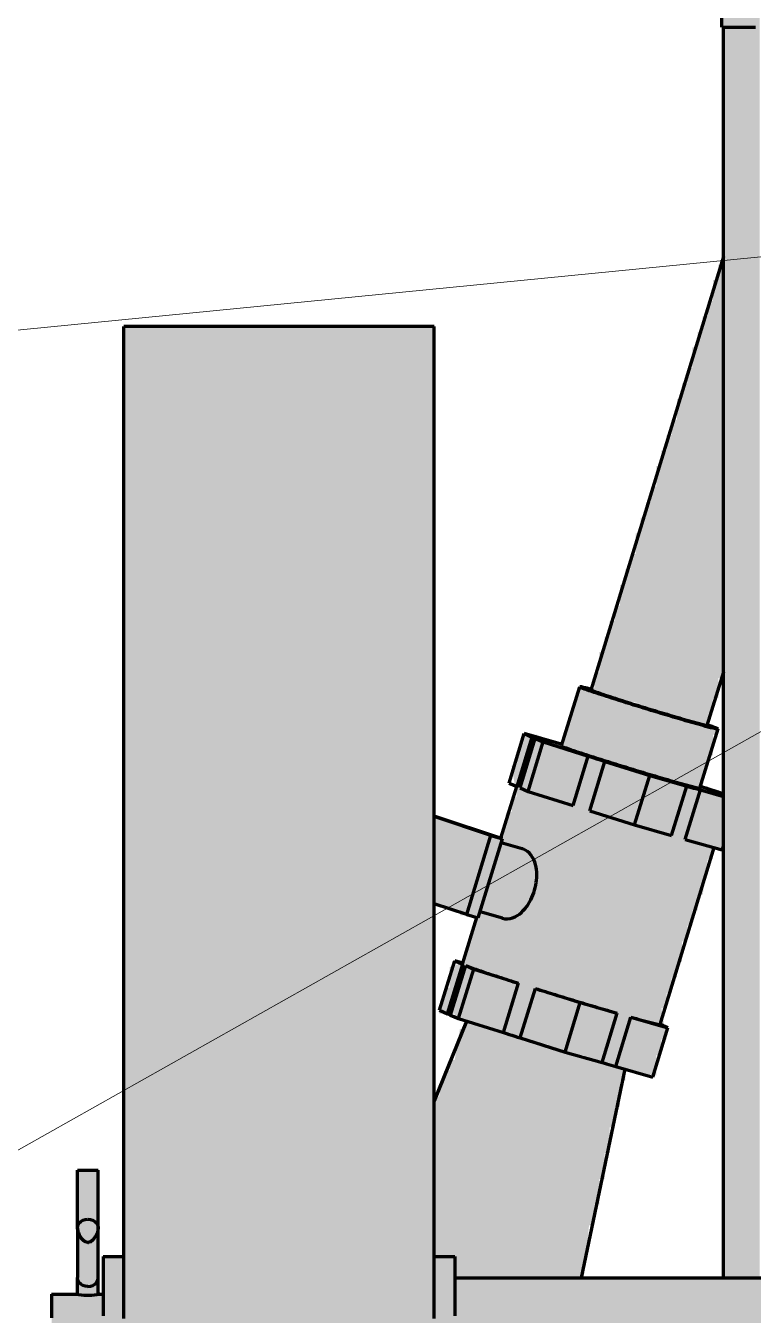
# Model space of a CAD drawing. Header units: millimetres. Extents: x 0 to 2382, y 0 to 420.
# Drawn here: x 2145 to 2159.08, y 249.86 to 274.82 of the extents above; entities that cross this region are included whole.
import ezdxf

# ---------------------------------------------------------------- set-up
doc = ezdxf.new("R2010")
doc.units = ezdxf.units.MM
for name, color, linetype, lineweight in [('01-VISIBLE', 7, 'CONTINUOUS', 70), ('08-FINA', 5, 'CONTINUOUS', 18), ('13-GRAFICA', 30, 'CONTINUOUS', 18)]:
    doc.layers.add(name, color=color, linetype=linetype, lineweight=lineweight)

msp = doc.modelspace()

# ---------------------------------------------------------------- hatches: boundary and pattern name
at = {"layer": '13-GRAFICA', "true_color": 0xb21820}
h = msp.add_hatch(color=7, dxfattribs=at)
h.dxf.hatch_style = 1
h.paths.add_polyline_path([(2158.6, 334.5), (2158.6, 296.2), (2158.6, 274.8), (2158.6, 250.6), (2158.5, 250.6), (2158.5, 334.5)])
h = msp.add_hatch(color=7, dxfattribs=at)
h.dxf.hatch_style = 1
h.paths.add_polyline_path([(2159.2, 334.5), (2159.2, 296.2), (2159.2, 274.8), (2159.2, 274.5), (2159.2, 269), (2159.2, 250.6), (2159, 250.6), (2159, 274.8), (2159, 296.2), (2159, 334.5)])
at = {"layer": '13-GRAFICA', "true_color": 0xffffff}
h = msp.add_hatch(color=7, dxfattribs=at)
h.dxf.hatch_style = 1
h.paths.add_polyline_path([(2158.6, 296.2), (2159, 296.2), (2159, 274.8), (2158.6, 274.8)])
at = {"layer": '13-GRAFICA', "true_color": 0xb21820}
h = msp.add_hatch(color=7, dxfattribs=at)
h.dxf.hatch_style = 1
h.paths.add_polyline_path([(2158.6, 250.6), (2158.6, 274.8), (2159, 274.8), (2159, 250.6)])
at = {"layer": '13-GRAFICA', "true_color": 0x202020}
h = msp.add_hatch(color=7, dxfattribs=at)
h.dxf.hatch_style = 1
h.paths.add_polyline_path([(2156, 261.9), (2156, 262.3), (2156.1, 262.3), (2156.1, 262.7), (2156.2, 262.7), (2156.2, 263), (2156.3, 263), (2156.3, 263.3), (2156.4, 263.3), (2156.4, 263.6), (2156.5, 263.6), (2156.5, 264), (2156.6, 264), (2156.6, 264.3), (2156.7, 264.3), (2156.7, 264.6), (2156.8, 264.6), (2156.8, 265), (2156.9, 265), (2156.9, 265.3), (2157, 265.3), (2157, 265.6), (2157.1, 265.6), (2157.1, 265.9), (2157.2, 265.9), (2157.2, 266.3), (2157.3, 266.3), (2157.3, 266.6), (2157.4, 266.6), (2157.4, 266.9), (2157.5, 266.9), (2157.5, 267.2), (2157.6, 267.2), (2157.6, 267.6), (2157.7, 267.6), (2157.7, 267.9), (2157.8, 267.9), (2157.8, 268.2), (2157.9, 268.2), (2157.9, 268.6), (2158, 268.6), (2158, 268.9), (2158.1, 268.9), (2158.1, 269.2), (2158.2, 269.2), (2158.2, 269.5), (2158.3, 269.5), (2158.3, 269.9), (2158.4, 269.9), (2158.4, 270.2), (2158.5, 270.2), (2158.5, 262.2), (2158.4, 262.2), (2158.4, 261.8), (2158.3, 261.8), (2158.2, 261.3), (2157.5, 261.4), (2157.5, 261.5), (2157.2, 261.5), (2157.2, 261.6), (2156.9, 261.6), (2156.9, 261.7)])
h = msp.add_hatch(color=7, dxfattribs=at)
h.dxf.hatch_style = 1
h.paths.add_polyline_path([(2146.9, 229), (2146.9, 269), (2152.9, 269), (2152.9, 229)])
at = {"layer": '13-GRAFICA', "true_color": 0xcba23e}
h = msp.add_hatch(color=7, dxfattribs=at)
h.dxf.hatch_style = 1
h.paths.add_polyline_path([(2153, 255.7), (2153.1, 256.2), (2153.2, 256.2), (2153.2, 256.6), (2153.5, 256.7), (2153.7, 257.6), (2153.4, 257.6), (2153.4, 257.7), (2152.9, 257.8), (2152.9, 259.5), (2154.2, 259.1), (2154.3, 259.6), (2154.4, 259.6), (2154.4, 259.9), (2154.5, 259.9), (2154.4, 260.5), (2154.5, 260.5), (2154.6, 261.1), (2154.9, 261.1), (2154.9, 261), (2155.4, 260.9), (2155.7, 262), (2156, 262), (2156, 261.9), (2156.2, 261.9), (2156.2, 261.8), (2156.6, 261.8), (2156.6, 261.7), (2156.9, 261.7), (2156.9, 261.6), (2157.2, 261.6), (2157.2, 261.5), (2157.5, 261.5), (2157.5, 261.4), (2158.3, 261.3), (2158.4, 261.1), (2158.3, 261.1), (2158.3, 260.7), (2158.2, 260.7), (2158.1, 260.1), (2158.2, 260.1), (2158.2, 260), (2158.5, 260), (2158.5, 258.9), (2158.3, 258.9), (2158.3, 258.7), (2158.2, 258.7), (2158.1, 258), (2158, 258), (2158, 257.7), (2157.9, 257.7), (2157.9, 257.4), (2157.8, 257.4), (2157.8, 257.1), (2157.7, 257.1), (2157.7, 256.7), (2157.6, 256.7), (2157.6, 256.4), (2157.5, 256.4), (2157.5, 256.1), (2157.4, 256.1), (2157.4, 255.8), (2157.3, 255.8), (2157.4, 255.2), (2157.3, 255.2), (2157.3, 254.9), (2157.2, 254.9), (2157.2, 254.5), (2156.5, 254.6), (2156.5, 254.7), (2156.2, 254.7), (2156.2, 254.8), (2155.8, 254.8), (2155.8, 254.9), (2155.5, 254.9), (2155.5, 255), (2155.1, 255), (2155.1, 255.1), (2154.8, 255.1), (2154.8, 255.2), (2154.5, 255.2), (2154.5, 255.3), (2154.2, 255.3), (2154.2, 255.4), (2153.9, 255.4), (2153.9, 255.5), (2153.5, 255.5), (2153.5, 255.6), (2153.3, 255.6), (2153.3, 255.7)])
at = {"layer": '13-GRAFICA', "true_color": 0x202020}
h = msp.add_hatch(color=7, dxfattribs=at)
h.dxf.hatch_style = 1
h.paths.add_polyline_path([(2154.2, 255.4), (2154.2, 255.3), (2154.5, 255.3), (2154.5, 255.2), (2154.8, 255.2), (2154.8, 255.1), (2155.5, 255), (2155.5, 254.9), (2156.2, 254.8), (2156.2, 254.7), (2156.5, 254.7), (2156.5, 254.6), (2156.6, 254.6), (2156.6, 254.4), (2156.5, 254.4), (2156.5, 253.9), (2156.4, 253.9), (2156.4, 253.5), (2156.3, 253.5), (2156.3, 253), (2156.2, 253), (2156.2, 252.5), (2156.1, 252.5), (2156.1, 252), (2156, 252), (2156, 251.6), (2155.9, 251.6), (2155.8, 250.6), (2153.3, 250.6), (2153.3, 251), (2152.9, 251), (2152.9, 254.1), (2153, 254.1), (2153.1, 254.6), (2153.2, 254.6), (2153.2, 254.8), (2153.3, 254.8), (2153.4, 255.4), (2153.5, 255.4), (2153.5, 255.5), (2153.9, 255.5), (2153.9, 255.4)])
at = {"layer": '13-GRAFICA', "true_color": 0xb21820}
h = msp.add_hatch(color=7, dxfattribs=at)
h.dxf.hatch_style = 1
h.paths.add_polyline_path([(2146, 252.7), (2146.4, 252.7), (2146.4, 250.3), (2146, 250.3)])
at = {"layer": '13-GRAFICA', "true_color": 0x787a80}
h = msp.add_hatch(color=7, dxfattribs=at)
h.dxf.hatch_style = 1
h.paths.add_polyline_path([(2146.9, 251), (2146.9, 247), (2146.5, 247), (2146.5, 251)])
h = msp.add_hatch(color=7, dxfattribs=at)
h.dxf.hatch_style = 1
h.paths.add_polyline_path([(2153.3, 251), (2153.3, 247), (2152.9, 247), (2152.9, 251)])
at = {"layer": '13-GRAFICA', "true_color": 0xb21820}
h = msp.add_hatch(color=7, dxfattribs=at)
h.dxf.hatch_style = 1
h.paths.add_polyline_path([(2153.3, 247.4), (2153.3, 250.6), (2202.7, 250.6), (2202.7, 247.4)])
at = {"layer": '13-GRAFICA', "true_color": 0x787a80}
h = msp.add_hatch(color=7, dxfattribs=at)
h.dxf.hatch_style = 1
h.paths.add_polyline_path([(2145.5, 250.3), (2146.5, 250.3), (2146.5, 247.7), (2145.5, 247.7)])

# ---------------------------------------------------------------- linework, layer by layer
at = {"layer": '01-VISIBLE'}
for p, q in [((2158.47, 274.799), (2158.47, 296.201)), ((2158.5, 250.588), (2158.5, 274.799)), ((2158.5, 270.355), (2155.934, 261.963)), ((2152.9, 269), (2146.9, 269)), ((2158.5, 262.317), (2158.182, 261.276)), ((2155.368, 260.882), (2155.719, 262.029)), ((2154.353, 260.164), (2154.645, 261.12)), ((2155.359, 260.915), (2154.645, 261.12)), ((2154.645, 261.12), (2154.8, 261.052)), ((2158.046, 260.063), (2158.397, 261.21)), ((2154.508, 260.096), (2154.8, 261.052)), ((2154.566, 260.07), (2154.858, 261.026)), ((2154.721, 260.002), (2155.013, 260.958)), ((2154.858, 261.026), (2155.013, 260.958)), ((2155.013, 260.958), (2155.883, 260.685)), ((2155.59, 259.729), (2155.883, 260.685)), ((2155.914, 259.627), (2156.206, 260.583)), ((2156.206, 260.583), (2157.075, 260.31)), ((2154.353, 260.164), (2154.508, 260.096)), ((2156.783, 259.354), (2157.075, 260.31)), ((2157.075, 260.31), (2157.79, 260.106)), ((2157.497, 259.149), (2157.79, 260.106)), ((2154.194, 259.093), (2154.502, 260.099)), ((2154.566, 260.07), (2154.721, 260.002)), ((2154.721, 260.002), (2155.59, 259.729)), ((2157.763, 259.073), (2158.055, 260.029)), ((2158.055, 260.029), (2158.5, 259.902)), ((2158.401, 259.987), (2158.056, 260.095)), ((2158.5, 259.943), (2158.401, 259.987)), ((2155.914, 259.627), (2156.783, 259.354)), ((2154.223, 259.083), (2152.9, 259.524)), ((2154.002, 259.147), (2152.9, 259.514)), ((2156.783, 259.354), (2157.497, 259.149)), ((2153.535, 257.617), (2154.002, 259.147)), ((2154.002, 259.147), (2154.223, 259.083)), ((2153.756, 257.554), (2154.223, 259.083)), ((2154.609, 258.89), (2154.2, 259.008)), ((2157.275, 255.49), (2158.322, 258.913)), ((2157.763, 259.073), (2158.477, 258.869)), ((2158.477, 258.869), (2158.5, 258.944)), ((2153.535, 257.617), (2152.9, 257.828)), ((2153.535, 257.617), (2153.756, 257.554)), ((2154.223, 257.545), (2153.791, 257.668)), ((2153.45, 256.659), (2153.726, 257.562)), ((2153.008, 255.766), (2153.301, 256.722)), ((2153.163, 255.698), (2153.456, 256.654)), ((2153.221, 255.672), (2153.513, 256.628)), ((2153.301, 256.722), (2153.456, 256.654)), ((2153.456, 256.678), (2153.301, 256.722)), ((2153.513, 256.628), (2153.669, 256.56)), ((2153.376, 255.604), (2153.669, 256.56)), ((2153.669, 256.56), (2154.538, 256.287)), ((2154.246, 255.331), (2154.538, 256.287)), ((2154.569, 255.229), (2154.861, 256.185)), ((2154.861, 256.185), (2155.731, 255.912)), ((2155.438, 254.956), (2155.731, 255.912)), ((2155.731, 255.912), (2156.445, 255.708)), ((2153.008, 255.766), (2153.163, 255.698)), ((2153.221, 255.672), (2153.376, 255.604)), ((2156.153, 254.751), (2156.445, 255.708)), ((2156.418, 254.675), (2156.71, 255.631)), ((2156.71, 255.631), (2157.425, 255.427)), ((2153.528, 255.556), (2152.9, 254.013)), ((2153.376, 255.604), (2154.246, 255.331)), ((2157.132, 254.471), (2157.425, 255.427)), ((2157.425, 255.427), (2157.276, 255.492)), ((2154.569, 255.229), (2155.438, 254.956)), ((2155.438, 254.956), (2156.153, 254.751)), ((2156.595, 254.625), (2155.747, 250.588)), ((2156.418, 254.675), (2157.132, 254.471)), ((2146, 251.55), (2146, 252.67)), ((2146.4, 251.55), (2146.4, 252.67)), ((2146.5, 251), (2146.9, 251)), ((2152.9, 251), (2153.3, 251)), ((2146, 250.265), (2146, 250.59)), ((2146.4, 250.265), (2146.4, 250.59)), ((2153.3, 250.588), (2202.7, 250.588)), ((2145.5, 250.27), (2145.97, 250.27)), ((2146.43, 250.27), (2146.5, 250.27))]:
    msp.add_line(p, q, dxfattribs=at)
for points in [[(2158.47, 274.799), (2158.52, 274.799), (2158.57, 274.799), (2158.62, 274.799), (2158.67, 274.799), (2158.72, 274.799), (2158.77, 274.799), (2158.821, 274.799), (2158.871, 274.799), (2158.921, 274.799), (2158.971, 274.799), (2159.021, 274.799), (2159.071, 274.799), (2159.121, 274.799)], [(2146.9, 249.8), (2146.9, 249.9), (2146.9, 250), (2146.9, 250.1), (2146.9, 250.2), (2146.9, 250.3), (2146.9, 250.4), (2146.9, 250.5), (2146.9, 250.6), (2146.9, 250.7), (2146.9, 250.8), (2146.9, 250.9), (2146.9, 251), (2146.9, 251.1), (2146.9, 251.2), (2146.9, 251.3), (2146.9, 251.4), (2146.9, 251.5), (2146.9, 251.6), (2146.9, 251.7), (2146.9, 251.8), (2146.9, 251.9), (2146.9, 252), (2146.9, 252.1), (2146.9, 252.2), (2146.9, 252.3), (2146.9, 252.4), (2146.9, 252.5), (2146.9, 252.6), (2146.9, 252.7), (2146.9, 252.8), (2146.9, 252.9), (2146.9, 253), (2146.9, 253.1), (2146.9, 253.2), (2146.9, 253.3), (2146.9, 253.4), (2146.9, 253.5), (2146.9, 253.6), (2146.9, 253.7), (2146.9, 253.8), (2146.9, 253.9), (2146.9, 254), (2146.9, 254.1), (2146.9, 254.2), (2146.9, 254.3), (2146.9, 254.4), (2146.9, 254.5), (2146.9, 254.6), (2146.9, 254.7), (2146.9, 254.8), (2146.9, 254.9), (2146.9, 255), (2146.9, 255.1), (2146.9, 255.2), (2146.9, 255.3), (2146.9, 255.4), (2146.9, 255.5), (2146.9, 255.6), (2146.9, 255.7), (2146.9, 255.8), (2146.9, 255.9), (2146.9, 256), (2146.9, 256.1), (2146.9, 256.2), (2146.9, 256.3), (2146.9, 256.4), (2146.9, 256.5), (2146.9, 256.6), (2146.9, 256.7), (2146.9, 256.8), (2146.9, 256.9), (2146.9, 257), (2146.9, 257.1), (2146.9, 257.2), (2146.9, 257.3), (2146.9, 257.4), (2146.9, 257.5), (2146.9, 257.6), (2146.9, 257.7), (2146.9, 257.8), (2146.9, 257.9), (2146.9, 258), (2146.9, 258.1), (2146.9, 258.2), (2146.9, 258.3), (2146.9, 258.4), (2146.9, 258.5), (2146.9, 258.6), (2146.9, 258.7), (2146.9, 258.8), (2146.9, 258.9), (2146.9, 259), (2146.9, 259.1), (2146.9, 259.2), (2146.9, 259.3), (2146.9, 259.4), (2146.9, 259.5), (2146.9, 259.6), (2146.9, 259.7), (2146.9, 259.8), (2146.9, 259.9), (2146.9, 260), (2146.9, 260.1), (2146.9, 260.2), (2146.9, 260.3), (2146.9, 260.4), (2146.9, 260.5), (2146.9, 260.6), (2146.9, 260.7), (2146.9, 260.8), (2146.9, 260.9), (2146.9, 261), (2146.9, 261.1), (2146.9, 261.2), (2146.9, 261.3), (2146.9, 261.4), (2146.9, 261.5), (2146.9, 261.6), (2146.9, 261.7), (2146.9, 261.8), (2146.9, 261.9), (2146.9, 262), (2146.9, 262.1), (2146.9, 262.2), (2146.9, 262.3), (2146.9, 262.4), (2146.9, 262.5), (2146.9, 262.6), (2146.9, 262.7), (2146.9, 262.8), (2146.9, 262.9), (2146.9, 263), (2146.9, 263.1), (2146.9, 263.2), (2146.9, 263.3), (2146.9, 263.4), (2146.9, 263.5), (2146.9, 263.6), (2146.9, 263.7), (2146.9, 263.8), (2146.9, 263.9), (2146.9, 264), (2146.9, 264.1), (2146.9, 264.2), (2146.9, 264.3), (2146.9, 264.4), (2146.9, 264.5), (2146.9, 264.6), (2146.9, 264.7), (2146.9, 264.8), (2146.9, 264.9), (2146.9, 265), (2146.9, 265.1), (2146.9, 265.2), (2146.9, 265.3), (2146.9, 265.4), (2146.9, 265.5), (2146.9, 265.6), (2146.9, 265.7), (2146.9, 265.8), (2146.9, 265.9), (2146.9, 266), (2146.9, 266.1), (2146.9, 266.2), (2146.9, 266.3), (2146.9, 266.4), (2146.9, 266.5), (2146.9, 266.6), (2146.9, 266.7), (2146.9, 266.8), (2146.9, 266.9), (2146.9, 267), (2146.9, 267.1), (2146.9, 267.2), (2146.9, 267.3), (2146.9, 267.4), (2146.9, 267.5), (2146.9, 267.6), (2146.9, 267.7), (2146.9, 267.8), (2146.9, 267.9), (2146.9, 268), (2146.9, 268.1), (2146.9, 268.2), (2146.9, 268.3), (2146.9, 268.4), (2146.9, 268.5), (2146.9, 268.6), (2146.9, 268.7), (2146.9, 268.8), (2146.9, 268.9), (2146.9, 269)], [(2152.9, 249.8), (2152.9, 249.9), (2152.9, 250), (2152.9, 250.1), (2152.9, 250.2), (2152.9, 250.3), (2152.9, 250.4), (2152.9, 250.5), (2152.9, 250.6), (2152.9, 250.7), (2152.9, 250.8), (2152.9, 250.9), (2152.9, 251), (2152.9, 251.1), (2152.9, 251.2), (2152.9, 251.3), (2152.9, 251.4), (2152.9, 251.5), (2152.9, 251.6), (2152.9, 251.7), (2152.9, 251.8), (2152.9, 251.9), (2152.9, 252), (2152.9, 252.1), (2152.9, 252.2), (2152.9, 252.3), (2152.9, 252.4), (2152.9, 252.5), (2152.9, 252.6), (2152.9, 252.7), (2152.9, 252.8), (2152.9, 252.9), (2152.9, 253), (2152.9, 253.1), (2152.9, 253.2), (2152.9, 253.3), (2152.9, 253.4), (2152.9, 253.5), (2152.9, 253.6), (2152.9, 253.7), (2152.9, 253.8), (2152.9, 253.9), (2152.9, 254), (2152.9, 254.1), (2152.9, 254.2), (2152.9, 254.3), (2152.9, 254.4), (2152.9, 254.5), (2152.9, 254.6), (2152.9, 254.7), (2152.9, 254.8), (2152.9, 254.9), (2152.9, 255), (2152.9, 255.1), (2152.9, 255.2), (2152.9, 255.3), (2152.9, 255.4), (2152.9, 255.5), (2152.9, 255.6), (2152.9, 255.7), (2152.9, 255.8), (2152.9, 255.9), (2152.9, 256), (2152.9, 256.1), (2152.9, 256.2), (2152.9, 256.3), (2152.9, 256.4), (2152.9, 256.5), (2152.9, 256.6), (2152.9, 256.7), (2152.9, 256.8), (2152.9, 256.9), (2152.9, 257), (2152.9, 257.1), (2152.9, 257.2), (2152.9, 257.3), (2152.9, 257.4), (2152.9, 257.5), (2152.9, 257.6), (2152.9, 257.7), (2152.9, 257.8), (2152.9, 257.9), (2152.9, 258), (2152.9, 258.1), (2152.9, 258.2), (2152.9, 258.3), (2152.9, 258.4), (2152.9, 258.5), (2152.9, 258.6), (2152.9, 258.7), (2152.9, 258.8), (2152.9, 258.9), (2152.9, 259), (2152.9, 259.1), (2152.9, 259.2), (2152.9, 259.3), (2152.9, 259.4), (2152.9, 259.5), (2152.9, 259.6), (2152.9, 259.7), (2152.9, 259.8), (2152.9, 259.9), (2152.9, 260), (2152.9, 260.1), (2152.9, 260.2), (2152.9, 260.3), (2152.9, 260.4), (2152.9, 260.5), (2152.9, 260.6), (2152.9, 260.7), (2152.9, 260.8), (2152.9, 260.9), (2152.9, 261), (2152.9, 261.1), (2152.9, 261.2), (2152.9, 261.3), (2152.9, 261.4), (2152.9, 261.5), (2152.9, 261.6), (2152.9, 261.7), (2152.9, 261.8), (2152.9, 261.9), (2152.9, 262), (2152.9, 262.1), (2152.9, 262.2), (2152.9, 262.3), (2152.9, 262.4), (2152.9, 262.5), (2152.9, 262.6), (2152.9, 262.7), (2152.9, 262.8), (2152.9, 262.9), (2152.9, 263), (2152.9, 263.1), (2152.9, 263.2), (2152.9, 263.3), (2152.9, 263.4), (2152.9, 263.5), (2152.9, 263.6), (2152.9, 263.7), (2152.9, 263.8), (2152.9, 263.9), (2152.9, 264), (2152.9, 264.1), (2152.9, 264.2), (2152.9, 264.3), (2152.9, 264.4), (2152.9, 264.5), (2152.9, 264.6), (2152.9, 264.7), (2152.9, 264.8), (2152.9, 264.9), (2152.9, 265), (2152.9, 265.1), (2152.9, 265.2), (2152.9, 265.3), (2152.9, 265.4), (2152.9, 265.5), (2152.9, 265.6), (2152.9, 265.7), (2152.9, 265.8), (2152.9, 265.9), (2152.9, 266), (2152.9, 266.1), (2152.9, 266.2), (2152.9, 266.3), (2152.9, 266.4), (2152.9, 266.5), (2152.9, 266.6), (2152.9, 266.7), (2152.9, 266.8), (2152.9, 266.9), (2152.9, 267), (2152.9, 267.1), (2152.9, 267.2), (2152.9, 267.3), (2152.9, 267.4), (2152.9, 267.5), (2152.9, 267.6), (2152.9, 267.7), (2152.9, 267.8), (2152.9, 267.9), (2152.9, 268), (2152.9, 268.1), (2152.9, 268.2), (2152.9, 268.3), (2152.9, 268.4), (2152.9, 268.5), (2152.9, 268.6), (2152.9, 268.7), (2152.9, 268.8), (2152.9, 268.9), (2152.9, 269)], [(2155.939, 261.979), (2155.903, 261.988), (2155.866, 261.998), (2155.83, 262.007), (2155.793, 262.016), (2155.756, 262.025), (2155.719, 262.029)], [(2155.719, 262.029), (2155.764, 262.007), (2155.811, 261.99), (2155.858, 261.973), (2155.905, 261.957), (2155.952, 261.94), (2156, 261.924), (2156.047, 261.909), (2156.095, 261.893), (2156.142, 261.877), (2156.19, 261.862), (2156.237, 261.846), (2156.285, 261.831), (2156.333, 261.816), (2156.38, 261.8), (2156.428, 261.785), (2156.476, 261.77), (2156.524, 261.755), (2156.571, 261.74), (2156.619, 261.725), (2156.667, 261.71), (2156.715, 261.695), (2156.762, 261.68), (2156.81, 261.665), (2156.858, 261.651), (2156.906, 261.636), (2156.954, 261.621), (2157.001, 261.606), (2157.049, 261.592), (2157.097, 261.577), (2157.145, 261.563), (2157.193, 261.548), (2157.241, 261.533), (2157.289, 261.519), (2157.337, 261.505), (2157.385, 261.49), (2157.433, 261.476), (2157.481, 261.462), (2157.529, 261.447), (2157.577, 261.433), (2157.625, 261.419), (2157.673, 261.405), (2157.721, 261.391), (2157.769, 261.377), (2157.817, 261.363), (2157.865, 261.349), (2157.913, 261.335), (2157.961, 261.321), (2158.009, 261.308), (2158.057, 261.294), (2158.106, 261.281), (2158.154, 261.267), (2158.202, 261.254), (2158.25, 261.241), (2158.299, 261.229), (2158.348, 261.217), (2158.397, 261.21)], [(2158.182, 261.276), (2158.133, 261.284), (2158.084, 261.296), (2158.036, 261.308), (2157.987, 261.321), (2157.939, 261.335), (2157.891, 261.348), (2157.843, 261.362), (2157.795, 261.375), (2157.746, 261.389), (2157.698, 261.403), (2157.65, 261.417), (2157.602, 261.431), (2157.554, 261.445), (2157.506, 261.459), (2157.458, 261.473), (2157.41, 261.488), (2157.362, 261.502), (2157.314, 261.516), (2157.266, 261.531), (2157.219, 261.545), (2157.171, 261.56), (2157.123, 261.574), (2157.075, 261.589), (2157.027, 261.603), (2156.979, 261.618), (2156.931, 261.633), (2156.883, 261.648), (2156.836, 261.662), (2156.788, 261.677), (2156.74, 261.692), (2156.692, 261.707), (2156.645, 261.722), (2156.597, 261.737), (2156.549, 261.752), (2156.501, 261.767), (2156.454, 261.783), (2156.406, 261.798), (2156.358, 261.813), (2156.311, 261.829), (2156.263, 261.844), (2156.216, 261.86), (2156.168, 261.876), (2156.121, 261.892), (2156.074, 261.908), (2156.026, 261.925), (2155.979, 261.942), (2155.934, 261.963)], [(2158.397, 261.21), (2158.364, 261.228), (2158.329, 261.241), (2158.293, 261.254), (2158.258, 261.267), (2158.222, 261.279), (2158.186, 261.291)], [(2154.8, 261.052), (2154.81, 261.047), (2154.819, 261.042), (2154.829, 261.038), (2154.839, 261.034), (2154.848, 261.03), (2154.858, 261.026)], [(2155.377, 260.91), (2155.374, 260.911), (2155.371, 260.912), (2155.368, 260.913), (2155.365, 260.914), (2155.362, 260.915), (2155.359, 260.915)], [(2155.368, 260.882), (2155.413, 260.86), (2155.46, 260.842), (2155.507, 260.826), (2155.554, 260.809), (2155.602, 260.793), (2155.649, 260.777), (2155.696, 260.761), (2155.744, 260.745), (2155.792, 260.73), (2155.839, 260.714), (2155.887, 260.699), (2155.934, 260.684), (2155.982, 260.668), (2156.03, 260.653), (2156.077, 260.638), (2156.125, 260.623), (2156.173, 260.608), (2156.221, 260.593), (2156.268, 260.578), (2156.316, 260.563), (2156.364, 260.548), (2156.412, 260.533), (2156.459, 260.518), (2156.507, 260.503), (2156.555, 260.488), (2156.603, 260.474), (2156.651, 260.459), (2156.699, 260.444), (2156.746, 260.43), (2156.794, 260.415), (2156.842, 260.401), (2156.89, 260.386), (2156.938, 260.372), (2156.986, 260.357), (2157.034, 260.343), (2157.082, 260.329), (2157.13, 260.314), (2157.178, 260.3), (2157.226, 260.286), (2157.274, 260.272), (2157.322, 260.257), (2157.37, 260.243), (2157.418, 260.229), (2157.466, 260.215), (2157.514, 260.201), (2157.562, 260.188), (2157.61, 260.174), (2157.658, 260.16), (2157.707, 260.147), (2157.755, 260.133), (2157.803, 260.12), (2157.851, 260.107), (2157.9, 260.094), (2157.948, 260.082), (2157.997, 260.07), (2158.046, 260.063)], [(2155.883, 260.685), (2155.937, 260.668), (2155.99, 260.651), (2156.044, 260.634), (2156.098, 260.617), (2156.152, 260.6), (2156.206, 260.583)], [(2157.79, 260.106), (2157.834, 260.093), (2157.878, 260.08), (2157.922, 260.067), (2157.967, 260.055), (2158.011, 260.042), (2158.055, 260.029)], [(2154.223, 257.545), (2154.272, 257.535), (2154.323, 257.534), (2154.373, 257.541), (2154.421, 257.554), (2154.468, 257.574), (2154.511, 257.599), (2154.553, 257.628), (2154.592, 257.66), (2154.628, 257.695), (2154.661, 257.732), (2154.693, 257.772), (2154.721, 257.813), (2154.748, 257.856), (2154.772, 257.901), (2154.794, 257.946), (2154.814, 257.992), (2154.831, 258.04), (2154.847, 258.088), (2154.86, 258.136), (2154.87, 258.186), (2154.879, 258.235), (2154.885, 258.285), (2154.888, 258.336), (2154.889, 258.386), (2154.887, 258.437), (2154.883, 258.487), (2154.875, 258.537), (2154.864, 258.586), (2154.849, 258.634), (2154.83, 258.681), (2154.807, 258.725), (2154.779, 258.767), (2154.746, 258.806), (2154.709, 258.839), (2154.667, 258.867), (2154.62, 258.887)], [(2154.62, 258.887), (2154.618, 258.887), (2154.617, 258.888), (2154.615, 258.889), (2154.613, 258.889), (2154.611, 258.89), (2154.609, 258.89)], [(2154.211, 257.548), (2154.213, 257.548), (2154.215, 257.547), (2154.217, 257.546), (2154.219, 257.546), (2154.221, 257.545), (2154.223, 257.545)], [(2153.45, 256.659), (2153.45, 256.658), (2153.451, 256.657), (2153.452, 256.656), (2153.453, 256.655), (2153.455, 256.654), (2153.456, 256.654)], [(2153.513, 256.628), (2153.562, 256.61), (2153.61, 256.592), (2153.658, 256.575), (2153.707, 256.558), (2153.756, 256.542), (2153.804, 256.525), (2153.853, 256.509), (2153.902, 256.492), (2153.951, 256.476), (2154, 256.46), (2154.048, 256.444), (2154.097, 256.428), (2154.146, 256.412), (2154.195, 256.396), (2154.244, 256.381), (2154.293, 256.365), (2154.342, 256.349), (2154.391, 256.334), (2154.44, 256.318), (2154.489, 256.302), (2154.538, 256.287)], [(2154.861, 256.185), (2154.909, 256.17), (2154.957, 256.156), (2155.005, 256.141), (2155.053, 256.126), (2155.101, 256.111), (2155.149, 256.096), (2155.196, 256.082), (2155.244, 256.067), (2155.292, 256.052), (2155.34, 256.037), (2155.388, 256.023), (2155.436, 256.008), (2155.484, 255.994), (2155.532, 255.979), (2155.58, 255.964), (2155.628, 255.95), (2155.676, 255.935), (2155.724, 255.921), (2155.772, 255.907), (2155.82, 255.892), (2155.868, 255.878), (2155.916, 255.863), (2155.964, 255.849), (2156.012, 255.835), (2156.06, 255.82), (2156.108, 255.806), (2156.156, 255.792), (2156.204, 255.778), (2156.252, 255.764), (2156.301, 255.75), (2156.349, 255.736), (2156.397, 255.722), (2156.445, 255.708)], [(2153.163, 255.698), (2153.173, 255.693), (2153.182, 255.688), (2153.192, 255.684), (2153.202, 255.68), (2153.211, 255.676), (2153.221, 255.672)], [(2156.71, 255.631), (2156.762, 255.617), (2156.813, 255.603), (2156.864, 255.589), (2156.915, 255.574), (2156.966, 255.561), (2157.017, 255.547), (2157.069, 255.533), (2157.12, 255.52), (2157.172, 255.507), (2157.223, 255.496), (2157.275, 255.49)], [(2154.246, 255.331), (2154.3, 255.314), (2154.353, 255.297), (2154.407, 255.28), (2154.461, 255.263), (2154.515, 255.246), (2154.569, 255.229)], [(2156.153, 254.751), (2156.197, 254.739), (2156.241, 254.726), (2156.285, 254.713), (2156.33, 254.701), (2156.374, 254.688), (2156.418, 254.675)], [(2146, 252.67), (2146.05, 252.67), (2146.1, 252.67), (2146.15, 252.67), (2146.2, 252.67), (2146.25, 252.67), (2146.3, 252.67), (2146.35, 252.67), (2146.4, 252.67)], [(2146, 251.55), (2146.007, 251.598), (2146.028, 251.643), (2146.062, 251.678), (2146.104, 251.702), (2146.151, 251.715), (2146.2, 251.72)], [(2146.2, 251.72), (2146.249, 251.715), (2146.296, 251.702), (2146.338, 251.678), (2146.372, 251.643), (2146.393, 251.598), (2146.4, 251.55)], [(2146.4, 251.55), (2146.394, 251.497), (2146.378, 251.447), (2146.354, 251.399), (2146.326, 251.355), (2146.291, 251.314), (2146.25, 251.281), (2146.2, 251.266), (2146.15, 251.281), (2146.109, 251.314), (2146.074, 251.355), (2146.046, 251.399), (2146.022, 251.447), (2146.006, 251.497), (2146, 251.55)], [(2146, 251.55), (2146.001, 251.527), (2146.005, 251.504), (2146.01, 251.482), (2146.017, 251.46), (2146.026, 251.439), (2146.036, 251.418)], [(2146, 251.55), (2146, 251.499), (2146, 251.449), (2146, 251.398), (2146, 251.348), (2146, 251.297), (2146, 251.247), (2146, 251.196), (2146, 251.146), (2146, 251.095), (2146, 251.045), (2146, 250.994), (2146, 250.944), (2146, 250.893), (2146, 250.843), (2146, 250.792), (2146, 250.742), (2146, 250.691), (2146, 250.641), (2146, 250.59)], [(2146.036, 251.417), (2146.036, 251.417), (2146.036, 251.417), (2146.036, 251.417), (2146.036, 251.417), (2146.036, 251.417), (2146.036, 251.417)], [(2146.042, 251.405), (2146.043, 251.404), (2146.044, 251.403), (2146.044, 251.402), (2146.045, 251.4), (2146.046, 251.399), (2146.046, 251.398)], [(2146.047, 251.397), (2146.047, 251.397), (2146.047, 251.397), (2146.047, 251.397), (2146.047, 251.397), (2146.047, 251.397), (2146.047, 251.397)], [(2146.055, 251.384), (2146.056, 251.382), (2146.058, 251.379), (2146.059, 251.377), (2146.06, 251.375), (2146.062, 251.372), (2146.063, 251.37)], [(2146.064, 251.37), (2146.064, 251.37), (2146.064, 251.37), (2146.064, 251.37), (2146.064, 251.37), (2146.064, 251.37), (2146.064, 251.37)], [(2146.064, 251.369), (2146.064, 251.369), (2146.065, 251.368), (2146.065, 251.368), (2146.065, 251.367), (2146.066, 251.367), (2146.066, 251.366)], [(2146.348, 251.388), (2146.348, 251.388), (2146.348, 251.388), (2146.348, 251.388), (2146.348, 251.388), (2146.348, 251.388), (2146.348, 251.388)], [(2146.35, 251.392), (2146.35, 251.392), (2146.351, 251.393), (2146.351, 251.394), (2146.351, 251.394), (2146.352, 251.395), (2146.352, 251.395)], [(2146.4, 250.59), (2146.4, 250.641), (2146.4, 250.691), (2146.4, 250.742), (2146.4, 250.792), (2146.4, 250.843), (2146.4, 250.893), (2146.4, 250.944), (2146.4, 250.994), (2146.4, 251.045), (2146.4, 251.095), (2146.4, 251.146), (2146.4, 251.196), (2146.4, 251.247), (2146.4, 251.297), (2146.4, 251.348), (2146.4, 251.398), (2146.4, 251.449), (2146.4, 251.499), (2146.4, 251.55)], [(2146.4, 250.59), (2146.4, 250.641), (2146.4, 250.691), (2146.4, 250.742), (2146.4, 250.792), (2146.4, 250.843), (2146.4, 250.893), (2146.4, 250.944), (2146.4, 250.994), (2146.4, 251.045), (2146.4, 251.095), (2146.4, 251.146), (2146.4, 251.196), (2146.4, 251.247), (2146.4, 251.297), (2146.4, 251.348), (2146.4, 251.398), (2146.4, 251.449), (2146.4, 251.499), (2146.4, 251.55)], [(2146.074, 251.355), (2146.076, 251.353), (2146.077, 251.351), (2146.078, 251.349), (2146.08, 251.348), (2146.081, 251.346), (2146.082, 251.344)], [(2146.088, 251.337), (2146.088, 251.337), (2146.089, 251.336), (2146.089, 251.336), (2146.089, 251.335), (2146.09, 251.335), (2146.09, 251.335)], [(2146.097, 251.327), (2146.098, 251.326), (2146.099, 251.325), (2146.1, 251.324), (2146.1, 251.323), (2146.101, 251.322), (2146.102, 251.321)], [(2146.111, 251.312), (2146.111, 251.312), (2146.111, 251.312), (2146.111, 251.312), (2146.111, 251.312), (2146.111, 251.312), (2146.111, 251.312)], [(2146.111, 251.312), (2146.111, 251.312), (2146.111, 251.312), (2146.111, 251.312), (2146.111, 251.312), (2146.111, 251.312), (2146.111, 251.312)], [(2146.111, 251.312), (2146.111, 251.312), (2146.111, 251.312), (2146.111, 251.312), (2146.111, 251.312), (2146.111, 251.312), (2146.111, 251.311)], [(2146.112, 251.311), (2146.112, 251.311), (2146.113, 251.31), (2146.113, 251.31), (2146.114, 251.309), (2146.114, 251.309), (2146.115, 251.308)], [(2146.118, 251.305), (2146.119, 251.305), (2146.119, 251.304), (2146.12, 251.303), (2146.121, 251.302), (2146.122, 251.302), (2146.122, 251.301)], [(2146.132, 251.293), (2146.132, 251.293), (2146.132, 251.293), (2146.132, 251.293), (2146.132, 251.293), (2146.132, 251.293), (2146.132, 251.293)], [(2146.132, 251.293), (2146.132, 251.293), (2146.132, 251.293), (2146.132, 251.293), (2146.132, 251.293), (2146.132, 251.293), (2146.132, 251.293)], [(2146.165, 251.274), (2146.165, 251.274), (2146.165, 251.274), (2146.165, 251.274), (2146.165, 251.274), (2146.165, 251.274), (2146.165, 251.274)], [(2146.165, 251.273), (2146.165, 251.273), (2146.165, 251.273), (2146.165, 251.273), (2146.165, 251.273), (2146.165, 251.273), (2146.165, 251.273)], [(2146.165, 251.273), (2146.165, 251.273), (2146.165, 251.273), (2146.165, 251.273), (2146.165, 251.273), (2146.165, 251.273), (2146.165, 251.273)], [(2146.166, 251.273), (2146.166, 251.273), (2146.166, 251.273), (2146.166, 251.273), (2146.166, 251.273), (2146.166, 251.273), (2146.166, 251.273)], [(2146.166, 251.273), (2146.166, 251.273), (2146.166, 251.273), (2146.166, 251.273), (2146.166, 251.273), (2146.166, 251.273), (2146.166, 251.273)], [(2146.166, 251.273), (2146.166, 251.273), (2146.166, 251.273), (2146.166, 251.273), (2146.166, 251.273), (2146.166, 251.273), (2146.166, 251.273)], [(2146.167, 251.273), (2146.167, 251.273), (2146.167, 251.273), (2146.167, 251.273), (2146.167, 251.273), (2146.167, 251.273), (2146.167, 251.273)], [(2146.187, 251.267), (2146.187, 251.267), (2146.187, 251.267), (2146.187, 251.267), (2146.187, 251.267), (2146.187, 251.267), (2146.187, 251.267)], [(2146.187, 251.267), (2146.187, 251.267), (2146.187, 251.267), (2146.187, 251.267), (2146.187, 251.267), (2146.187, 251.267), (2146.187, 251.267)], [(2146.187, 251.267), (2146.187, 251.267), (2146.187, 251.267), (2146.187, 251.267), (2146.187, 251.267), (2146.187, 251.267), (2146.187, 251.267)], [(2146.187, 251.267), (2146.187, 251.267), (2146.187, 251.267), (2146.187, 251.267), (2146.187, 251.267), (2146.187, 251.267), (2146.187, 251.267)], [(2146.187, 251.267), (2146.187, 251.267), (2146.187, 251.267), (2146.187, 251.267), (2146.187, 251.267), (2146.187, 251.267), (2146.187, 251.267)], [(2146.187, 251.267), (2146.187, 251.267), (2146.187, 251.267), (2146.187, 251.267), (2146.187, 251.267), (2146.187, 251.267), (2146.187, 251.267)], [(2146.187, 251.267), (2146.187, 251.267), (2146.187, 251.267), (2146.187, 251.267), (2146.187, 251.267), (2146.187, 251.267), (2146.187, 251.267)], [(2146.187, 251.267), (2146.187, 251.267), (2146.187, 251.267), (2146.187, 251.267), (2146.187, 251.267), (2146.187, 251.267), (2146.187, 251.267)], [(2146.188, 251.267), (2146.188, 251.267), (2146.188, 251.267), (2146.188, 251.267), (2146.188, 251.267), (2146.188, 251.267), (2146.188, 251.267)], [(2146.188, 251.267), (2146.188, 251.267), (2146.188, 251.267), (2146.188, 251.267), (2146.188, 251.267), (2146.188, 251.267), (2146.188, 251.267)], [(2146.188, 251.267), (2146.188, 251.267), (2146.188, 251.267), (2146.188, 251.267), (2146.188, 251.267), (2146.188, 251.267), (2146.188, 251.267)], [(2146.188, 251.267), (2146.188, 251.267), (2146.188, 251.267), (2146.188, 251.267), (2146.188, 251.267), (2146.188, 251.267), (2146.188, 251.267)], [(2146.188, 251.267), (2146.188, 251.267), (2146.188, 251.267), (2146.188, 251.267), (2146.188, 251.267), (2146.188, 251.267), (2146.188, 251.267)], [(2146.188, 251.267), (2146.188, 251.267), (2146.188, 251.267), (2146.188, 251.267), (2146.188, 251.267), (2146.188, 251.267), (2146.188, 251.267)], [(2146.188, 251.267), (2146.188, 251.267), (2146.188, 251.267), (2146.188, 251.267), (2146.188, 251.267), (2146.188, 251.267), (2146.188, 251.267)], [(2146.188, 251.267), (2146.188, 251.267), (2146.188, 251.267), (2146.188, 251.267), (2146.188, 251.267), (2146.188, 251.267), (2146.188, 251.267)], [(2146.188, 251.267), (2146.188, 251.267), (2146.188, 251.267), (2146.188, 251.267), (2146.188, 251.267), (2146.188, 251.267), (2146.188, 251.267)], [(2146.188, 251.267), (2146.188, 251.267), (2146.188, 251.267), (2146.188, 251.267), (2146.188, 251.267), (2146.188, 251.267), (2146.188, 251.267)], [(2146.189, 251.267), (2146.189, 251.267), (2146.189, 251.267), (2146.189, 251.267), (2146.189, 251.267), (2146.189, 251.267), (2146.189, 251.267)], [(2146.189, 251.267), (2146.189, 251.267), (2146.189, 251.267), (2146.189, 251.267), (2146.189, 251.267), (2146.189, 251.267), (2146.189, 251.267)], [(2146.189, 251.267), (2146.189, 251.267), (2146.189, 251.267), (2146.189, 251.267), (2146.189, 251.267), (2146.189, 251.267), (2146.189, 251.267)], [(2146.189, 251.267), (2146.189, 251.267), (2146.189, 251.267), (2146.189, 251.267), (2146.189, 251.267), (2146.189, 251.267), (2146.189, 251.267)], [(2146.189, 251.267), (2146.189, 251.267), (2146.189, 251.267), (2146.189, 251.267), (2146.189, 251.267), (2146.189, 251.267), (2146.189, 251.267)], [(2146.189, 251.267), (2146.189, 251.267), (2146.189, 251.267), (2146.189, 251.267), (2146.189, 251.267), (2146.189, 251.267), (2146.189, 251.267)], [(2146.189, 251.267), (2146.189, 251.267), (2146.189, 251.267), (2146.189, 251.267), (2146.189, 251.267), (2146.189, 251.267), (2146.189, 251.267)], [(2146.189, 251.267), (2146.189, 251.267), (2146.189, 251.267), (2146.189, 251.267), (2146.189, 251.267), (2146.189, 251.267), (2146.189, 251.267)], [(2146.189, 251.267), (2146.189, 251.267), (2146.189, 251.267), (2146.189, 251.267), (2146.189, 251.267), (2146.189, 251.267), (2146.189, 251.267)], [(2146.189, 251.267), (2146.189, 251.267), (2146.189, 251.267), (2146.189, 251.267), (2146.189, 251.267), (2146.189, 251.267), (2146.189, 251.267)], [(2146.19, 251.267), (2146.19, 251.267), (2146.19, 251.267), (2146.19, 251.267), (2146.19, 251.267), (2146.19, 251.267), (2146.19, 251.267)], [(2146.19, 251.267), (2146.19, 251.267), (2146.19, 251.267), (2146.19, 251.267), (2146.19, 251.267), (2146.19, 251.267), (2146.19, 251.267)], [(2146.19, 251.267), (2146.19, 251.267), (2146.19, 251.267), (2146.19, 251.267), (2146.19, 251.267), (2146.19, 251.267), (2146.19, 251.267)], [(2146.19, 251.267), (2146.19, 251.267), (2146.19, 251.267), (2146.19, 251.267), (2146.19, 251.267), (2146.19, 251.267), (2146.19, 251.267)], [(2146.19, 251.267), (2146.19, 251.267), (2146.19, 251.267), (2146.19, 251.267), (2146.19, 251.267), (2146.19, 251.267), (2146.19, 251.267)], [(2146.19, 251.267), (2146.19, 251.267), (2146.19, 251.267), (2146.19, 251.267), (2146.19, 251.267), (2146.19, 251.267), (2146.19, 251.267)], [(2146.2, 251.266), (2146.2, 251.266), (2146.2, 251.266), (2146.2, 251.266), (2146.2, 251.266), (2146.2, 251.266), (2146.2, 251.266)], [(2146.2, 251.266), (2146.201, 251.266), (2146.202, 251.266), (2146.203, 251.266), (2146.204, 251.266), (2146.205, 251.266), (2146.205, 251.266)], [(2146.206, 251.266), (2146.207, 251.266), (2146.209, 251.266), (2146.21, 251.267), (2146.211, 251.267), (2146.213, 251.267), (2146.214, 251.267)], [(2146.223, 251.269), (2146.223, 251.269), (2146.223, 251.269), (2146.223, 251.269), (2146.223, 251.269), (2146.223, 251.269), (2146.223, 251.269)], [(2146.223, 251.269), (2146.223, 251.269), (2146.223, 251.269), (2146.223, 251.269), (2146.223, 251.269), (2146.223, 251.269), (2146.223, 251.269)], [(2146.223, 251.269), (2146.223, 251.269), (2146.223, 251.269), (2146.223, 251.269), (2146.223, 251.269), (2146.223, 251.269), (2146.223, 251.269)], [(2146.223, 251.269), (2146.223, 251.269), (2146.223, 251.269), (2146.223, 251.269), (2146.223, 251.269), (2146.223, 251.269), (2146.223, 251.269)], [(2146.223, 251.269), (2146.223, 251.269), (2146.223, 251.269), (2146.223, 251.269), (2146.223, 251.269), (2146.223, 251.269), (2146.223, 251.269)], [(2146.223, 251.269), (2146.223, 251.269), (2146.223, 251.269), (2146.223, 251.269), (2146.223, 251.269), (2146.223, 251.269), (2146.223, 251.269)], [(2146.223, 251.269), (2146.223, 251.269), (2146.223, 251.269), (2146.223, 251.269), (2146.223, 251.269), (2146.223, 251.269), (2146.223, 251.269)], [(2146.223, 251.269), (2146.223, 251.269), (2146.223, 251.269), (2146.223, 251.269), (2146.223, 251.269), (2146.223, 251.269), (2146.223, 251.269)], [(2146.224, 251.27), (2146.224, 251.27), (2146.224, 251.27), (2146.224, 251.27), (2146.224, 251.27), (2146.224, 251.27), (2146.224, 251.27)], [(2146.224, 251.27), (2146.224, 251.27), (2146.224, 251.27), (2146.224, 251.27), (2146.224, 251.27), (2146.224, 251.27), (2146.224, 251.27)], [(2146.224, 251.27), (2146.224, 251.27), (2146.224, 251.27), (2146.224, 251.27), (2146.224, 251.27), (2146.224, 251.27), (2146.224, 251.27)], [(2146.224, 251.269), (2146.224, 251.269), (2146.224, 251.269), (2146.224, 251.269), (2146.224, 251.269), (2146.224, 251.269), (2146.224, 251.269)], [(2146.224, 251.269), (2146.224, 251.269), (2146.224, 251.269), (2146.224, 251.269), (2146.224, 251.269), (2146.224, 251.269), (2146.224, 251.269)], [(2146.224, 251.269), (2146.224, 251.269), (2146.224, 251.269), (2146.224, 251.269), (2146.224, 251.269), (2146.224, 251.269), (2146.224, 251.269)], [(2146.224, 251.269), (2146.224, 251.269), (2146.224, 251.269), (2146.224, 251.269), (2146.224, 251.269), (2146.224, 251.269), (2146.224, 251.269)], [(2146.225, 251.27), (2146.225, 251.27), (2146.225, 251.27), (2146.225, 251.27), (2146.225, 251.27), (2146.225, 251.27), (2146.225, 251.27)], [(2146.225, 251.27), (2146.225, 251.27), (2146.225, 251.27), (2146.225, 251.27), (2146.225, 251.27), (2146.225, 251.27), (2146.225, 251.27)], [(2146.225, 251.27), (2146.225, 251.27), (2146.225, 251.27), (2146.225, 251.27), (2146.225, 251.27), (2146.225, 251.27), (2146.225, 251.27)], [(2146.225, 251.27), (2146.225, 251.27), (2146.225, 251.27), (2146.225, 251.27), (2146.225, 251.27), (2146.225, 251.27), (2146.225, 251.27)], [(2146.225, 251.27), (2146.225, 251.27), (2146.225, 251.27), (2146.225, 251.27), (2146.225, 251.27), (2146.225, 251.27), (2146.225, 251.27)], [(2146.243, 251.277), (2146.243, 251.277), (2146.243, 251.277), (2146.243, 251.277), (2146.243, 251.277), (2146.243, 251.277), (2146.243, 251.277)], [(2146.243, 251.277), (2146.243, 251.277), (2146.243, 251.277), (2146.243, 251.277), (2146.243, 251.277), (2146.243, 251.277), (2146.243, 251.277)], [(2146.243, 251.277), (2146.243, 251.277), (2146.243, 251.277), (2146.243, 251.277), (2146.243, 251.277), (2146.243, 251.277), (2146.243, 251.277)], [(2146.243, 251.277), (2146.243, 251.277), (2146.243, 251.277), (2146.243, 251.277), (2146.243, 251.277), (2146.243, 251.277), (2146.243, 251.277)], [(2146.244, 251.278), (2146.244, 251.278), (2146.244, 251.278), (2146.244, 251.278), (2146.244, 251.278), (2146.244, 251.278), (2146.244, 251.278)], [(2146.244, 251.278), (2146.244, 251.278), (2146.244, 251.278), (2146.244, 251.278), (2146.244, 251.278), (2146.244, 251.278), (2146.244, 251.278)], [(2146.244, 251.278), (2146.244, 251.278), (2146.244, 251.278), (2146.244, 251.278), (2146.244, 251.278), (2146.244, 251.278), (2146.244, 251.278)], [(2146.244, 251.278), (2146.244, 251.278), (2146.244, 251.278), (2146.244, 251.278), (2146.244, 251.278), (2146.244, 251.278), (2146.244, 251.278)], [(2146.244, 251.278), (2146.244, 251.278), (2146.244, 251.278), (2146.244, 251.278), (2146.244, 251.278), (2146.244, 251.278), (2146.244, 251.278)], [(2146.244, 251.278), (2146.244, 251.278), (2146.244, 251.278), (2146.244, 251.278), (2146.244, 251.278), (2146.244, 251.278), (2146.244, 251.278)], [(2146.244, 251.277), (2146.244, 251.277), (2146.244, 251.277), (2146.244, 251.277), (2146.244, 251.277), (2146.244, 251.277), (2146.244, 251.277)], [(2146.244, 251.277), (2146.244, 251.277), (2146.244, 251.277), (2146.244, 251.277), (2146.244, 251.277), (2146.244, 251.277), (2146.244, 251.277)], [(2146.245, 251.278), (2146.245, 251.278), (2146.245, 251.278), (2146.245, 251.278), (2146.245, 251.278), (2146.245, 251.278), (2146.245, 251.278)], [(2146.245, 251.278), (2146.245, 251.278), (2146.245, 251.278), (2146.245, 251.278), (2146.245, 251.278), (2146.245, 251.278), (2146.245, 251.278)], [(2146.245, 251.278), (2146.245, 251.278), (2146.245, 251.278), (2146.245, 251.278), (2146.245, 251.278), (2146.245, 251.278), (2146.245, 251.278)], [(2146.254, 251.283), (2146.255, 251.284), (2146.257, 251.285), (2146.258, 251.286), (2146.259, 251.287), (2146.261, 251.288), (2146.262, 251.289)], [(2146.254, 251.283), (2146.254, 251.283), (2146.254, 251.283), (2146.254, 251.283), (2146.254, 251.283), (2146.254, 251.283), (2146.254, 251.283)], [(2146.254, 251.283), (2146.254, 251.283), (2146.254, 251.283), (2146.254, 251.283), (2146.254, 251.283), (2146.254, 251.283), (2146.254, 251.283)], [(2146.254, 251.283), (2146.254, 251.283), (2146.254, 251.283), (2146.254, 251.283), (2146.254, 251.283), (2146.254, 251.283), (2146.254, 251.283)], [(2146.264, 251.29), (2146.265, 251.291), (2146.266, 251.291), (2146.266, 251.292), (2146.267, 251.293), (2146.268, 251.293), (2146.269, 251.294)], [(2146.275, 251.299), (2146.275, 251.299), (2146.276, 251.3), (2146.276, 251.3), (2146.277, 251.3), (2146.277, 251.301), (2146.277, 251.301)], [(2146.278, 251.302), (2146.279, 251.302), (2146.279, 251.303), (2146.28, 251.303), (2146.28, 251.304), (2146.281, 251.304), (2146.282, 251.305)], [(2146.286, 251.309), (2146.287, 251.31), (2146.287, 251.31), (2146.288, 251.311), (2146.289, 251.312), (2146.29, 251.312), (2146.29, 251.313)], [(2146.296, 251.318), (2146.296, 251.319), (2146.297, 251.32), (2146.298, 251.321), (2146.298, 251.322), (2146.299, 251.322), (2146.3, 251.323)], [(2146.301, 251.324), (2146.301, 251.325), (2146.302, 251.325), (2146.302, 251.325), (2146.302, 251.326), (2146.302, 251.326), (2146.303, 251.326)], [(2146.301, 251.324), (2146.301, 251.324), (2146.301, 251.324), (2146.301, 251.324), (2146.301, 251.324), (2146.301, 251.324), (2146.301, 251.324)], [(2146.309, 251.333), (2146.309, 251.334), (2146.309, 251.334), (2146.31, 251.335), (2146.31, 251.335), (2146.311, 251.336), (2146.311, 251.336)], [(2146.315, 251.341), (2146.316, 251.342), (2146.317, 251.343), (2146.318, 251.345), (2146.319, 251.346), (2146.32, 251.347), (2146.321, 251.348)], [(2146.5, 251), (2146.5, 250.95), (2146.5, 250.9), (2146.5, 250.85), (2146.5, 250.8), (2146.5, 250.75), (2146.5, 250.7), (2146.5, 250.65), (2146.5, 250.6), (2146.5, 250.55), (2146.5, 250.5), (2146.5, 250.45), (2146.5, 250.4), (2146.5, 250.35), (2146.5, 250.3), (2146.5, 250.25), (2146.5, 250.2), (2146.5, 250.15), (2146.5, 250.1), (2146.5, 250.05), (2146.5, 250), (2146.5, 249.95), (2146.5, 249.9), (2146.5, 249.85)], [(2153.3, 251), (2153.3, 250.95), (2153.3, 250.9), (2153.3, 250.85), (2153.3, 250.8), (2153.3, 250.75), (2153.3, 250.7), (2153.3, 250.65), (2153.3, 250.6), (2153.3, 250.55), (2153.3, 250.5), (2153.3, 250.45), (2153.3, 250.4), (2153.3, 250.35), (2153.3, 250.3), (2153.3, 250.25), (2153.3, 250.2), (2153.3, 250.15), (2153.3, 250.1), (2153.3, 250.05), (2153.3, 250), (2153.3, 249.95), (2153.3, 249.9), (2153.3, 249.85)], [(2146, 250.59), (2146, 250.59), (2146, 250.59), (2146, 250.59), (2146, 250.59), (2146, 250.59), (2146, 250.59)], [(2146.2, 250.42), (2146.151, 250.425), (2146.104, 250.438), (2146.062, 250.462), (2146.028, 250.497), (2146.007, 250.542), (2146, 250.59)], [(2146.2, 250.42), (2146.249, 250.425), (2146.296, 250.438), (2146.338, 250.462), (2146.372, 250.497), (2146.393, 250.542), (2146.4, 250.59)], [(2146.4, 250.59), (2146.4, 250.59), (2146.4, 250.59), (2146.4, 250.59), (2146.4, 250.59), (2146.4, 250.59), (2146.4, 250.59)], [(2145.5, 250.27), (2145.5, 250.219), (2145.5, 250.168), (2145.5, 250.118), (2145.5, 250.067), (2145.5, 250.016), (2145.5, 249.965), (2145.5, 249.914), (2145.5, 249.864), (2145.5, 249.813)], [(2146, 250.265), (2145.995, 250.266), (2145.99, 250.267), (2145.985, 250.267), (2145.98, 250.268), (2145.975, 250.269), (2145.97, 250.27)], [(2145.97, 250.27), (2146.021, 250.262), (2146.072, 250.256), (2146.123, 250.251), (2146.174, 250.249), (2146.226, 250.249), (2146.277, 250.251), (2146.328, 250.256), (2146.379, 250.262), (2146.43, 250.27)], [(2146.43, 250.27), (2146.425, 250.269), (2146.42, 250.268), (2146.415, 250.267), (2146.41, 250.267), (2146.405, 250.266), (2146.4, 250.265)]]:
    msp.add_lwpolyline(points, dxfattribs=at)
at = {"layer": '08-FINA'}
for p, q in [((2178, 272.199), (2144.5, 268.899)), ((2178, 271.749), (2144.5, 252.86))]:
    msp.add_line(p, q, dxfattribs=at)

doc.saveas('drawing.dxf')
